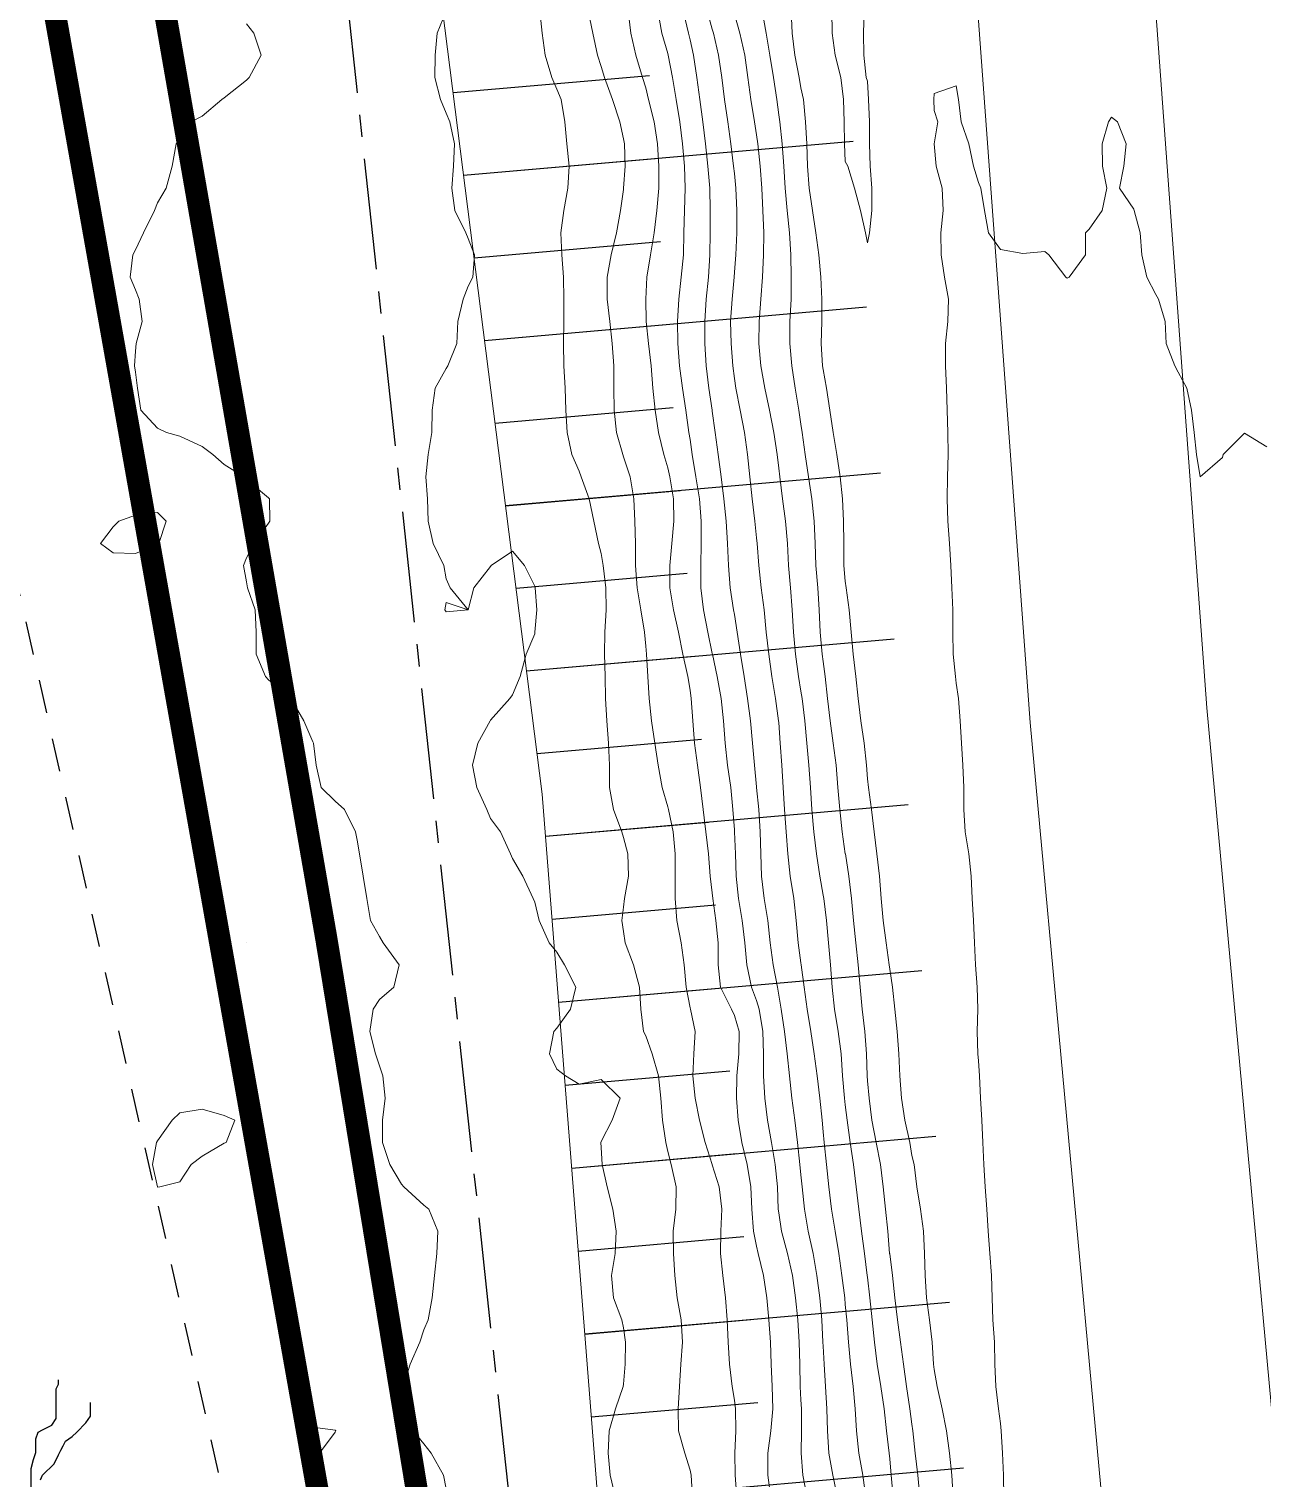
# Model space of a CAD drawing. Header units: centimetres. Extents: x 0 to 642158, y -847 to 649707.
# Drawn here: x 617089.35 to 617117.14, y 621224.69 to 621257.34 of the extents above; entities that cross this region are included whole.
import ezdxf

# ---------------------------------------------------------------- set-up
doc = ezdxf.new("R2010")
doc.units = ezdxf.units.CM
doc.header["$MEASUREMENT"] = 0
doc.linetypes.add('CENTERX2', pattern=[4, 2.5, -0.5, 0.5, -0.5])
doc.linetypes.add('JIS_02_0.7', pattern=[1.35, 0.75, -0.6])
for name, color, linetype, lineweight in [('MEV_environnement_V', 7, 'Continuous', 20), ('MEV_schema paysager_V', 7, 'Continuous', 20), ('MEV_vegetal_V', 7, 'Continuous', 25), ('WAL_parcellaire agricole', 7, 'JIS_02_0.7', 25), ('WAL_topographie 0.5', 253, 'Continuous', 20)]:
    doc.layers.add(name, color=color, linetype=linetype, lineweight=lineweight)
doc.layers.add('MEV_schema paysager_Ha', color=7, linetype='Continuous', lineweight=25, transparency=0.13)
doc.layers.add('SPW_parcellaire cadastral', color=7, linetype='CENTERX2', lineweight=25, true_color=0xff0542)
doc.linetypes.add('TRACKS', pattern='A,0.15,[130,ltypeshp.shx,S=0.25,R=0,X=0,Y=0],0.15', length=0.3)
picture_1 = doc.add_image_def('image2.png', size_in_pixel=(6614, 11023))

# ---------------------------------------------------------------- blocks, each defined once
blk = doc.blocks.new('legende vegetal')
at = {"layer": 'MEV_vegetal_V'}
for points in [[(617089.303, 621223.94), (617089.303, 621224.71), (617089.354, 621224.915), (617089.405, 621225.069), (617089.405, 621225.377), (617089.457, 621225.531), (617089.559, 621225.582), (617089.765, 621225.685), (617089.867, 621225.839), (617089.867, 621226.506), (617089.919, 621226.608), (617089.919, 621226.711)], [(617089.508, 621224.453), (617089.559, 621224.556), (617089.816, 621224.812), (617089.919, 621225.017), (617089.97, 621225.12), (617090.021, 621225.223), (617090.073, 621225.325), (617090.227, 621225.428), (617090.329, 621225.531), (617090.535, 621225.736), (617090.637, 621225.89), (617090.637, 621226.198)]]:
    blk.add_lwpolyline(points, dxfattribs=at)

msp = doc.modelspace()

# ---------------------------------------------------------------- hatches: boundary and pattern name
at = {"layer": 'MEV_schema paysager_Ha', "transparency": 33554687}
h = msp.add_hatch(dxfattribs=at)
h.set_pattern_fill('ANSI31', color=60, scale=30, angle=320)
h.paths.add_polyline_path([(617170.419, 620834.567), (617172.651, 620836.166), (617173.767, 620838.36), (617176.52, 620837.394), (617174.806, 620846.341), (617170.861, 620863.855), (617160.166, 620908.624), (617154.776, 620933.562), (617146.673, 620971.647), (617141.556, 621000.514), (617137.768, 621021.34), (617128.09, 621079.063), (617126.156, 621093.864), (617119.316, 621143.104), (617111.792, 621208.391), (617108.156, 621251.964), (617106.162, 621276.436), (617103.961, 621303.676), (617102.134, 621336.288), (617100.135, 621389.845), (617096.516, 621463.981), (617093.32, 621529.296), (617090.317, 621582.148), (617088.875, 621608.789), (617089.552, 621610.434), (617091.584, 621610.24), (617079.838, 621624.63), (617079.15, 621614.869), (617077.224, 621610.745), (617075.161, 621604.283), (617075.024, 621597.272), (617074.199, 621592.185), (617074.199, 621587.785), (617073.373, 621584.761), (617071.723, 621576.1), (617070.554, 621571.223), (617069.004, 621567.237), (617065.792, 621560.483), (617065.459, 621555.39), (617064.352, 621548.747), (617063.248, 621545.861), (617063.538, 621539.763), (617064.894, 621531.341), (617066.831, 621523.888), (617067.993, 621518.758), (617069.311, 621511.094), (617070.285, 621505.466), (617073.425, 621497.132), (617077.756, 621487.932), (617080.679, 621477.434), (617081.545, 621462.498), (617082.024, 621453.112), (617079.891, 621448.421), (617077.757, 621439.358), (617074.131, 621434.987), (617070.825, 621431.469), (617069.438, 621426.671), (617071.018, 621420.988), (617073.27, 621414.516), (617077.07, 621409.311), (617077.914, 621402.699), (617079.322, 621395.946), (617077.774, 621388.912), (617077.028, 621379.272), (617077.18, 621366.49), (617077.637, 621354.926), (617081.138, 621345.34), (617084.667, 621339.141), (617088.419, 621332.55), (617091.943, 621324.141), (617093.489, 621313.549), (617093.991, 621301.308), (617095.095, 621293.181), (617098.226, 621286.522), (617098.599, 621269.214), (617098.32, 621260.56), (617100.919, 621240.097), (617102.163, 621224.304), (617102.661, 621213.61), (617104.31, 621203.418), (617105.03, 621196.058), (617108.853, 621175.666), (617110.452, 621164.481), (617113.761, 621137.233), (617115.569, 621117.477), (617117.489, 621112.22), (617116.988, 621109.132), (617114.316, 621105.794), (617111.985, 621102.229), (617112.056, 621101.1), (617120.765, 621101.771), (617121.63, 621095.928), (617112.376, 621095.304), (617112.524, 621092.145), (617113.883, 621089.004), (617118.105, 621088.839), (617120.775, 621088.744), (617122.967, 621085.98), (617123.825, 621080.262), (617124.207, 621073.973), (617125.553, 621066.79), (617126.9, 621057.169), (617128.055, 621049.377), (617129.783, 621041.532), (617130.994, 621026.347), (617134.207, 621004.931), (617136.145, 620988.525), (617136.031, 620979.069), (617142.374, 620949.543), (617145.918, 620930.208), (617153.153, 620899.212), (617158.672, 620872.657), (617161.08, 620858.212), (617163.85, 620847.016), (617167.101, 620840.155), (617169.922, 620834.909)])
h = msp.add_hatch(dxfattribs=at)
h.set_pattern_fill('ANSI31', color=60, scale=15, angle=320)
h.paths.add_polyline_path([(617170.419, 620834.567), (617172.651, 620836.166), (617173.767, 620838.36), (617172.164, 620839.948), (617169.222, 620844.997), (617165.011, 620861.103), (617155.295, 620905.773), (617149.967, 620930.558), (617141.637, 620968.956), (617138.302, 620999.865), (617134.651, 621021.029), (617125.75, 621078.391), (617121.772, 621092.578), (617115.806, 621141.831), (617107.516, 621206.061), (617103.711, 621250.656), (617102.096, 621275.072), (617098.522, 621305.188), (617095.036, 621336.316), (617086.438, 621359.081), (617085.934, 621388.312), (617080.11, 621426.004), (617086.838, 621442.658), (617088.578, 621463.389), (617083.681, 621500.211), (617076.945, 621529.071), (617073.11, 621552.713), (617080.742, 621582.645), (617082.21, 621610.23), (617089.552, 621610.434), (617091.584, 621610.24), (617079.838, 621624.63), (617079.15, 621614.869), (617077.224, 621610.745), (617075.161, 621604.283), (617075.024, 621597.272), (617074.199, 621592.185), (617074.199, 621587.785), (617073.373, 621584.761), (617071.723, 621576.1), (617070.554, 621571.223), (617069.004, 621567.237), (617065.792, 621560.483), (617065.459, 621555.39), (617064.352, 621548.747), (617063.248, 621545.861), (617063.538, 621539.763), (617064.894, 621531.341), (617066.831, 621523.888), (617067.993, 621518.758), (617069.311, 621511.094), (617070.285, 621505.466), (617073.425, 621497.132), (617077.756, 621487.932), (617080.679, 621477.434), (617081.545, 621462.498), (617082.024, 621453.112), (617079.891, 621448.421), (617077.757, 621439.358), (617074.131, 621434.987), (617070.825, 621431.469), (617069.438, 621426.671), (617071.018, 621420.988), (617073.27, 621414.516), (617077.07, 621409.311), (617077.914, 621402.699), (617079.322, 621395.946), (617077.774, 621388.912), (617077.028, 621379.272), (617077.18, 621366.49), (617077.637, 621354.926), (617081.138, 621345.34), (617084.667, 621339.141), (617088.419, 621332.55), (617091.943, 621324.141), (617093.489, 621313.549), (617093.991, 621301.308), (617095.095, 621293.181), (617098.226, 621286.522), (617098.599, 621269.214), (617098.32, 621260.56), (617100.919, 621240.097), (617102.163, 621224.304), (617102.661, 621213.61), (617104.31, 621203.418), (617105.03, 621196.058), (617108.853, 621175.666), (617110.452, 621164.481), (617113.761, 621137.233), (617115.569, 621117.477), (617117.489, 621112.22), (617116.988, 621109.132), (617114.316, 621105.794), (617111.985, 621102.229), (617112.056, 621101.1), (617120.765, 621101.771), (617121.63, 621095.928), (617112.376, 621095.304), (617112.524, 621092.145), (617113.883, 621089.004), (617118.105, 621088.839), (617120.775, 621088.744), (617122.967, 621085.98), (617123.825, 621080.262), (617124.207, 621073.973), (617125.553, 621066.79), (617126.9, 621057.169), (617128.055, 621049.377), (617129.783, 621041.532), (617130.994, 621026.347), (617134.207, 621004.931), (617136.145, 620988.525), (617136.031, 620979.069), (617142.374, 620949.543), (617145.918, 620930.208), (617153.153, 620899.212), (617158.672, 620872.657), (617161.08, 620858.212), (617163.85, 620847.016), (617167.101, 620840.155), (617169.922, 620834.909)])

# ---------------------------------------------------------------- linework, layer by layer
at = {"layer": 'MEV_environnement_V', "linetype": 'TRACKS', "ltscale": 3}
for points in [[(617115.794, 621199.724), (617111.915, 621241.714), (617110.06, 621267.008), (617107.699, 621302.432), (617104.663, 621344.26), (617103.483, 621367.692), (617102.471, 621399.898), (617101.965, 621436.486), (617102.302, 621459.749), (617102.808, 621476.946), (617103.82, 621503.415), (617105.674, 621530.899), (617108.036, 621563.453)], [(617119.773, 621200.126), (617115.901, 621242.044), (617114.05, 621267.287), (617111.689, 621302.71), (617108.655, 621344.506), (617107.479, 621367.856), (617106.47, 621399.988), (617105.965, 621436.485), (617106.301, 621459.661), (617106.806, 621476.811), (617107.814, 621503.204), (617109.664, 621530.619), (617112.025, 621563.164)]]:
    msp.add_lwpolyline(points, dxfattribs=at)
at = {"layer": 'MEV_schema paysager_V', "color": 60}
msp.add_lwpolyline([(617077.07, 621409.311), (617077.914, 621402.699), (617079.322, 621395.946), (617077.774, 621388.912), (617077.028, 621379.272), (617077.18, 621366.49), (617077.637, 621354.926), (617081.138, 621345.34), (617084.667, 621339.141), (617088.419, 621332.55), (617091.943, 621324.141), (617093.489, 621313.549), (617093.991, 621301.308), (617095.095, 621293.181), (617098.226, 621286.522), (617098.599, 621269.214), (617098.32, 621260.56), (617100.919, 621240.097), (617102.163, 621224.304)], dxfattribs=at)
at = {"layer": 'MEV_schema paysager_V', "color": 60, "const_width": 0.5}
for points in [[(617108.822, 621103.031), (617109.811, 621117.869), (617110.075, 621125.387), (617109.255, 621136.748), (617107.17, 621155.599), (617105.176, 621171.458), (617103.362, 621186.14), (617101.579, 621194.056), (617099.483, 621205.218), (617096.884, 621218.628), (617084.5, 621288.232), (617075.813, 621343.77), (617069.415, 621389.248)], [(617110.277, 621100.618), (617111.124, 621109.529), (617111.382, 621116.71), (617111.574, 621125.307), (617110.935, 621135.4), (617109.34, 621150.055), (617106.104, 621177.648), (617104.154, 621190.505), (617102.541, 621197.282), (617100.539, 621209.483), (617096.053, 621236.837), (617089.623, 621273.757), (617077.79, 621343.258), (617071.163, 621389.516)]]:
    msp.add_lwpolyline(points, dxfattribs=at)
at = {"layer": 'SPW_parcellaire cadastral'}
msp.add_lwpolyline([(616994.605, 621177.519), (616985.886, 621207.147), (616944.019, 621346.288), (616971.753, 621365.049), (617029.25, 621381.354), (617065.63, 621389.514), (617071.741, 621390.887), (617073.221, 621360.179), (617089.684, 621313.243), (617093.033, 621290.202), (617101.744, 621209.692), (616994.605, 621177.519)], dxfattribs=at)
at = {"layer": 'WAL_parcellaire agricole'}
msp.add_lwpolyline([(617081.824, 621276.897), (617100.262, 621195.472)], dxfattribs=at)
at = {"layer": 'WAL_topographie 0.5'}
for points in [[(617098.75, 621257.739), (617098.553, 621257.25), (617098.508, 621256.75), (617098.5, 621256.25), (617098.623, 621255.75), (617098.75, 621255.447), (617098.838, 621255.25), (617098.944, 621254.75), (617098.921, 621254.25), (617098.883, 621253.75), (617098.947, 621253.25), (617099.194, 621252.75), (617099.25, 621252.617), (617099.39, 621252.25), (617099.351, 621251.75), (617099.25, 621251.544), (617099.137, 621251.25), (617099.017, 621250.75), (617098.995, 621250.25), (617098.788, 621249.75), (617098.75, 621249.689), (617098.503, 621249.25), (617098.436, 621248.75), (617098.428, 621248.25), (617098.348, 621247.75), (617098.294, 621247.25), (617098.33, 621246.75), (617098.351, 621246.25), (617098.457, 621245.75), (617098.699, 621245.25), (617098.75, 621244.95), (617098.841, 621244.75), (617099.25, 621244.25), (617099.38, 621244.75), (617099.75, 621245.231), (617099.771, 621245.25), (617100.25, 621245.571), (617100.515, 621245.25), (617100.75, 621244.785), (617100.757, 621244.75), (617100.796, 621244.25), (617100.755, 621243.75), (617100.75, 621243.708), (617100.56, 621243.25), (617100.419, 621242.75), (617100.25, 621242.333), (617100.187, 621242.25), (617099.75, 621241.767), (617099.742, 621241.75), (617099.466, 621241.25), (617099.346, 621240.75), (617099.445, 621240.25), (617099.667, 621239.75), (617099.75, 621239.552), (617099.978, 621239.25), (617100.202, 621238.75), (617100.25, 621238.65), (617100.481, 621238.25), (617100.715, 621237.75), (617100.75, 621237.667), (617100.846, 621237.25), (617101.072, 621236.75), (617101.25, 621236.538), (617101.421, 621236.25), (617101.673, 621235.75), (617101.557, 621235.25), (617101.25, 621234.826), (617101.18, 621234.75), (617101.08, 621234.25), (617101.25, 621233.9), (617101.442, 621233.75), (617101.75, 621233.565), (617102.25, 621233.667), (617102.672, 621233.25), (617102.491, 621232.75), (617102.25, 621232.273), (617102.241, 621232.25), (617102.25, 621232.139), (617102.266, 621231.75), (617102.381, 621231.25), (617102.51, 621230.75), (617102.586, 621230.25), (617102.563, 621229.75), (617102.477, 621229.25), (617102.523, 621228.75), (617102.712, 621228.25), (617102.75, 621228.073), (617102.799, 621227.75), (617102.788, 621227.25), (617102.75, 621226.802), (617102.743, 621226.75), (617102.571, 621226.25), (617102.43, 621225.75), (617102.408, 621225.25), (617102.452, 621224.75), (617102.572, 621224.25)], [(617100.863, 621257.75), (617100.917, 621257.25), (617100.981, 621256.75), (617101.138, 621256.25), (617101.25, 621255.983), (617101.342, 621255.75), (617101.431, 621255.25), (617101.475, 621254.75), (617101.524, 621254.25), (617101.494, 621253.75), (617101.404, 621253.25), (617101.339, 621252.75), (617101.359, 621252.25), (617101.395, 621251.75), (617101.406, 621251.25), (617101.404, 621250.75), (617101.395, 621250.25), (617101.408, 621249.75), (617101.437, 621249.25), (617101.45, 621248.75), (617101.478, 621248.25), (617101.588, 621247.75), (617101.75, 621247.378), (617101.798, 621247.25), (617101.979, 621246.75), (617102.084, 621246.25), (617102.186, 621245.75), (617102.25, 621245.52), (617102.295, 621245.25), (617102.35, 621244.75), (617102.356, 621244.25), (617102.327, 621243.75), (617102.322, 621243.25), (617102.334, 621242.75), (617102.346, 621242.25), (617102.373, 621241.75), (617102.415, 621241.25), (617102.431, 621240.75), (617102.436, 621240.25), (617102.524, 621239.75), (617102.709, 621239.25), (617102.75, 621239.123), (617102.846, 621238.75), (617102.862, 621238.25), (617102.775, 621237.75), (617102.75, 621237.55), (617102.709, 621237.25), (617102.75, 621237), (617102.79, 621236.75), (617102.973, 621236.25), (617103.111, 621235.75), (617103.139, 621235.25), (617103.201, 621234.75), (617103.25, 621234.652), (617103.396, 621234.25), (617103.541, 621233.75), (617103.595, 621233.25), (617103.631, 621232.75), (617103.702, 621232.25), (617103.75, 621232.047), (617103.823, 621231.75), (617103.934, 621231.25), (617103.932, 621230.75), (617103.871, 621230.25), (617103.874, 621229.75), (617103.907, 621229.25), (617103.963, 621228.75), (617104.049, 621228.25), (617104.079, 621227.75), (617104.046, 621227.25), (617104.011, 621226.75), (617103.981, 621226.25), (617103.993, 621225.75), (617104.13, 621225.25), (617104.25, 621224.864), (617104.274, 621224.75), (617104.307, 621224.25)], [(617101.955, 621257.75), (617102.057, 621257.25), (617102.163, 621256.75), (617102.25, 621256.498), (617102.324, 621256.25), (617102.506, 621255.75), (617102.664, 621255.25), (617102.75, 621254.864), (617102.771, 621254.75), (617102.787, 621254.25), (617102.753, 621253.75), (617102.75, 621253.721), (617102.68, 621253.25), (617102.59, 621252.75), (617102.474, 621252.25), (617102.38, 621251.75), (617102.38, 621251.25), (617102.441, 621250.75), (617102.491, 621250.25), (617102.53, 621249.75), (617102.536, 621249.25), (617102.539, 621248.75), (617102.594, 621248.25), (617102.733, 621247.75), (617102.75, 621247.698), (617102.897, 621247.25), (617102.983, 621246.75), (617103.008, 621246.25), (617103.019, 621245.75), (617103.023, 621245.25), (617103.057, 621244.75), (617103.14, 621244.25), (617103.223, 621243.75), (617103.25, 621243.433), (617103.266, 621243.25), (617103.296, 621242.75), (617103.33, 621242.25), (617103.381, 621241.75), (617103.456, 621241.25), (617103.534, 621240.75), (617103.622, 621240.25), (617103.75, 621239.809), (617103.763, 621239.75), (617103.869, 621239.25), (617103.916, 621238.75), (617103.918, 621238.25), (617103.915, 621237.75), (617103.953, 621237.25), (617104.051, 621236.75), (617104.118, 621236.25), (617104.16, 621235.75), (617104.25, 621235.285), (617104.257, 621235.25), (617104.368, 621234.75), (617104.339, 621234.25), (617104.314, 621233.75), (617104.364, 621233.25), (617104.463, 621232.75), (617104.593, 621232.25), (617104.748, 621231.75), (617104.75, 621231.744), (617104.905, 621231.25), (617104.967, 621230.75), (617104.944, 621230.25), (617104.936, 621229.75), (617104.988, 621229.25), (617105.05, 621228.75), (617105.085, 621228.25), (617105.107, 621227.75), (617105.136, 621227.25), (617105.199, 621226.75), (617105.25, 621226.442), (617105.277, 621226.25), (617105.28, 621225.75), (617105.26, 621225.25), (617105.27, 621224.75), (617105.306, 621224.25)], [(617102.857, 621257.75), (617102.919, 621257.25), (617103.03, 621256.75), (617103.18, 621256.25), (617103.25, 621256.018), (617103.316, 621255.75), (617103.439, 621255.25), (617103.518, 621254.75), (617103.548, 621254.25), (617103.548, 621253.75), (617103.505, 621253.25), (617103.442, 621252.75), (617103.36, 621252.25), (617103.275, 621251.75), (617103.255, 621251.25), (617103.264, 621250.75), (617103.314, 621250.25), (617103.376, 621249.75), (617103.415, 621249.25), (617103.463, 621248.75), (617103.539, 621248.25), (617103.661, 621247.75), (617103.75, 621247.449), (617103.793, 621247.25), (617103.874, 621246.75), (617103.884, 621246.25), (617103.843, 621245.75), (617103.797, 621245.25), (617103.793, 621244.75), (617103.876, 621244.25), (617103.988, 621243.75), (617104.089, 621243.25), (617104.198, 621242.75), (617104.25, 621242.438), (617104.276, 621242.25), (617104.313, 621241.75), (617104.354, 621241.25), (617104.419, 621240.75), (617104.489, 621240.25), (617104.546, 621239.75), (617104.609, 621239.25), (617104.668, 621238.75), (617104.707, 621238.25), (617104.75, 621237.871), (617104.761, 621237.75), (617104.834, 621237.25), (617104.882, 621236.75), (617104.884, 621236.25), (617104.935, 621235.75), (617105.183, 621235.25), (617105.25, 621235.113), (617105.361, 621234.75), (617105.353, 621234.25), (617105.303, 621233.75), (617105.297, 621233.25), (617105.335, 621232.75), (617105.419, 621232.25), (617105.537, 621231.75), (617105.617, 621231.25), (617105.642, 621230.75), (617105.682, 621230.25), (617105.75, 621229.912), (617105.784, 621229.75), (617105.903, 621229.25), (617105.979, 621228.75), (617106.024, 621228.25), (617106.06, 621227.75), (617106.081, 621227.25), (617106.102, 621226.75), (617106.117, 621226.25), (617106.072, 621225.75), (617106.007, 621225.25), (617106.002, 621224.75), (617106.07, 621224.25)], [(617103.522, 621257.75), (617103.616, 621257.25), (617103.75, 621256.785), (617103.759, 621256.75), (617103.857, 621256.25), (617103.935, 621255.75), (617104.018, 621255.25), (617104.081, 621254.75), (617104.123, 621254.25), (617104.139, 621253.75), (617104.124, 621253.25), (617104.113, 621252.75), (617104.103, 621252.25), (617104.052, 621251.75), (617103.995, 621251.25), (617103.965, 621250.75), (617103.972, 621250.25), (617104.013, 621249.75), (617104.078, 621249.25), (617104.156, 621248.75), (617104.225, 621248.25), (617104.25, 621248.087), (617104.296, 621247.75), (617104.38, 621247.25), (617104.461, 621246.75), (617104.499, 621246.25), (617104.502, 621245.75), (617104.493, 621245.25), (617104.49, 621244.75), (617104.55, 621244.25), (617104.649, 621243.75), (617104.75, 621243.269), (617104.754, 621243.25), (617104.862, 621242.75), (617104.95, 621242.25), (617105.007, 621241.75), (617105.042, 621241.25), (617105.098, 621240.75), (617105.169, 621240.25), (617105.218, 621239.75), (617105.25, 621239.297), (617105.253, 621239.25), (617105.274, 621238.75), (617105.291, 621238.25), (617105.342, 621237.75), (617105.424, 621237.25), (617105.487, 621236.75), (617105.533, 621236.25), (617105.639, 621235.75), (617105.75, 621235.45), (617105.805, 621235.25), (617105.891, 621234.75), (617105.904, 621234.25), (617105.904, 621233.75), (617105.934, 621233.25), (617105.995, 621232.75), (617106.083, 621232.25), (617106.171, 621231.75), (617106.219, 621231.25), (617106.237, 621230.75), (617106.25, 621230.662), (617106.31, 621230.25), (617106.446, 621229.75), (617106.561, 621229.25), (617106.629, 621228.75), (617106.678, 621228.25), (617106.711, 621227.75), (617106.724, 621227.25), (617106.733, 621226.75), (617106.75, 621226.447), (617106.761, 621226.25), (617106.764, 621225.75), (617106.752, 621225.25), (617106.793, 621224.75), (617106.888, 621224.25)], [(617104.097, 621257.75), (617104.215, 621257.25), (617104.25, 621257.098), (617104.326, 621256.75), (617104.406, 621256.25), (617104.474, 621255.75), (617104.539, 621255.25), (617104.596, 621254.75), (617104.654, 621254.25), (617104.696, 621253.75), (617104.704, 621253.25), (617104.7, 621252.75), (617104.696, 621252.25), (617104.665, 621251.75), (617104.613, 621251.25), (617104.58, 621250.75), (617104.582, 621250.25), (617104.616, 621249.75), (617104.676, 621249.25), (617104.747, 621248.75), (617104.75, 621248.727), (617104.818, 621248.25), (617104.882, 621247.75), (617104.948, 621247.25), (617105.013, 621246.75), (617105.065, 621246.25), (617105.095, 621245.75), (617105.115, 621245.25), (617105.157, 621244.75), (617105.233, 621244.25), (617105.25, 621244.149), (617105.313, 621243.75), (617105.389, 621243.25), (617105.468, 621242.75), (617105.546, 621242.25), (617105.616, 621241.75), (617105.659, 621241.25), (617105.7, 621240.75), (617105.75, 621240.265), (617105.751, 621240.25), (617105.797, 621239.75), (617105.832, 621239.25), (617105.845, 621238.75), (617105.857, 621238.25), (617105.919, 621237.75), (617106, 621237.25), (617106.059, 621236.75), (617106.127, 621236.25), (617106.218, 621235.75), (617106.25, 621235.567), (617106.307, 621235.25), (617106.38, 621234.75), (617106.438, 621234.25), (617106.489, 621233.75), (617106.547, 621233.25), (617106.609, 621232.75), (617106.67, 621232.25), (617106.727, 621231.75), (617106.75, 621231.518), (617106.778, 621231.25), (617106.827, 621230.75), (617106.911, 621230.25), (617107.022, 621229.75), (617107.11, 621229.25), (617107.176, 621228.75), (617107.221, 621228.25), (617107.245, 621227.75), (617107.25, 621227.66), (617107.274, 621227.25), (617107.306, 621226.75), (617107.336, 621226.25), (617107.35, 621225.75), (617107.379, 621225.25), (617107.468, 621224.75), (617107.576, 621224.25)], [(617104.636, 621257.75), (617104.75, 621257.335), (617104.776, 621257.25), (617104.89, 621256.75), (617104.963, 621256.25), (617105.029, 621255.75), (617105.101, 621255.25), (617105.168, 621254.75), (617105.233, 621254.25), (617105.25, 621254.083), (617105.284, 621253.75), (617105.308, 621253.25), (617105.308, 621252.75), (617105.283, 621252.25), (617105.25, 621251.861), (617105.241, 621251.75), (617105.196, 621251.25), (617105.165, 621250.75), (617105.174, 621250.25), (617105.213, 621249.75), (617105.25, 621249.466), (617105.281, 621249.25), (617105.382, 621248.75), (617105.479, 621248.25), (617105.548, 621247.75), (617105.601, 621247.25), (617105.653, 621246.75), (617105.713, 621246.25), (617105.75, 621245.877), (617105.763, 621245.75), (617105.8, 621245.25), (617105.855, 621244.75), (617105.918, 621244.25), (617105.968, 621243.75), (617106.023, 621243.25), (617106.094, 621242.75), (617106.177, 621242.25), (617106.247, 621241.75), (617106.25, 621241.71), (617106.285, 621241.25), (617106.318, 621240.75), (617106.352, 621240.25), (617106.381, 621239.75), (617106.417, 621239.25), (617106.454, 621238.75), (617106.508, 621238.25), (617106.589, 621237.75), (617106.643, 621237.25), (617106.688, 621236.75), (617106.75, 621236.298), (617106.757, 621236.25), (617106.823, 621235.75), (617106.888, 621235.25), (617106.969, 621234.75), (617107.051, 621234.25), (617107.115, 621233.75), (617107.175, 621233.25), (617107.226, 621232.75), (617107.25, 621232.487), (617107.271, 621232.25), (617107.326, 621231.75), (617107.381, 621231.25), (617107.442, 621230.75), (617107.523, 621230.25), (617107.605, 621229.75), (617107.674, 621229.25), (617107.736, 621228.75), (617107.75, 621228.601), (617107.784, 621228.25), (617107.82, 621227.75), (617107.869, 621227.25), (617107.926, 621226.75), (617107.969, 621226.25), (617108.002, 621225.75), (617108.058, 621225.25), (617108.143, 621224.75), (617108.21, 621224.25)], [(617105.25, 621257.676), (617105.376, 621257.25), (617105.483, 621256.75), (617105.553, 621256.25), (617105.62, 621255.75), (617105.702, 621255.25), (617105.75, 621254.954), (617105.78, 621254.75), (617105.832, 621254.25), (617105.865, 621253.75), (617105.894, 621253.25), (617105.914, 621252.75), (617105.908, 621252.25), (617105.883, 621251.75), (617105.847, 621251.25), (617105.805, 621250.75), (617105.798, 621250.25), (617105.847, 621249.75), (617105.934, 621249.25), (617106.039, 621248.75), (617106.139, 621248.25), (617106.212, 621247.75), (617106.25, 621247.445), (617106.274, 621247.25), (617106.337, 621246.75), (617106.4, 621246.25), (617106.446, 621245.75), (617106.473, 621245.25), (617106.513, 621244.75), (617106.555, 621244.25), (617106.583, 621243.75), (617106.626, 621243.25), (617106.696, 621242.75), (617106.75, 621242.418), (617106.776, 621242.25), (617106.837, 621241.75), (617106.886, 621241.25), (617106.931, 621240.75), (617106.964, 621240.25), (617106.995, 621239.75), (617107.042, 621239.25), (617107.1, 621238.75), (617107.176, 621238.25), (617107.25, 621237.822), (617107.262, 621237.75), (617107.324, 621237.25), (617107.374, 621236.75), (617107.418, 621236.25), (617107.454, 621235.75), (617107.509, 621235.25), (617107.59, 621234.75), (617107.653, 621234.25), (617107.687, 621233.75), (617107.733, 621233.25), (617107.75, 621233.098), (617107.789, 621232.75), (617107.856, 621232.25), (617107.934, 621231.75), (617107.997, 621231.25), (617108.054, 621230.75), (617108.116, 621230.25), (617108.181, 621229.75), (617108.246, 621229.25), (617108.25, 621229.214), (617108.303, 621228.75), (617108.356, 621228.25), (617108.406, 621227.75), (617108.47, 621227.25), (617108.549, 621226.75), (617108.622, 621226.25), (617108.681, 621225.75), (617108.736, 621225.25), (617108.75, 621225.123), (617108.786, 621224.75), (617108.825, 621224.25)], [(617105.877, 621257.75), (617105.964, 621257.25), (617106.049, 621256.75), (617106.129, 621256.25), (617106.204, 621255.75), (617106.25, 621255.408), (617106.271, 621255.25), (617106.328, 621254.75), (617106.362, 621254.25), (617106.392, 621253.75), (617106.441, 621253.25), (617106.492, 621252.75), (617106.522, 621252.25), (617106.533, 621251.75), (617106.526, 621251.25), (617106.502, 621250.75), (617106.497, 621250.25), (617106.544, 621249.75), (617106.62, 621249.25), (617106.702, 621248.75), (617106.75, 621248.438), (617106.779, 621248.25), (617106.848, 621247.75), (617106.922, 621247.25), (617106.995, 621246.75), (617107.046, 621246.25), (617107.068, 621245.75), (617107.086, 621245.25), (617107.127, 621244.75), (617107.163, 621244.25), (617107.185, 621243.75), (617107.23, 621243.25), (617107.25, 621243.09), (617107.295, 621242.75), (617107.352, 621242.25), (617107.405, 621241.75), (617107.475, 621241.25), (617107.54, 621240.75), (617107.579, 621240.25), (617107.623, 621239.75), (617107.682, 621239.25), (617107.75, 621238.756), (617107.751, 621238.75), (617107.828, 621238.25), (617107.888, 621237.75), (617107.936, 621237.25), (617107.989, 621236.75), (617108.042, 621236.25), (617108.082, 621235.75), (617108.126, 621235.25), (617108.187, 621234.75), (617108.224, 621234.25), (617108.242, 621233.75), (617108.25, 621233.639), (617108.284, 621233.25), (617108.351, 621232.75), (617108.445, 621232.25), (617108.542, 621231.75), (617108.604, 621231.25), (617108.658, 621230.75), (617108.706, 621230.25), (617108.749, 621229.75), (617108.75, 621229.737), (617108.813, 621229.25), (617108.869, 621228.75), (617108.929, 621228.25), (617108.997, 621227.75), (617109.061, 621227.25), (617109.132, 621226.75), (617109.206, 621226.25), (617109.25, 621225.903), (617109.272, 621225.75), (617109.328, 621225.25), (617109.383, 621224.75), (617109.431, 621224.25)], [(617106.528, 621257.75), (617106.554, 621257.25), (617106.614, 621256.75), (617106.71, 621256.25), (617106.75, 621256.013), (617106.804, 621255.75), (617106.853, 621255.25), (617106.881, 621254.75), (617106.9, 621254.25), (617106.938, 621253.75), (617107.014, 621253.25), (617107.089, 621252.75), (617107.15, 621252.25), (617107.198, 621251.75), (617107.221, 621251.25), (617107.22, 621250.75), (617107.207, 621250.25), (617107.237, 621249.75), (617107.25, 621249.664), (617107.323, 621249.25), (617107.404, 621248.75), (617107.479, 621248.25), (617107.558, 621247.75), (617107.634, 621247.25), (617107.686, 621246.75), (617107.709, 621246.25), (617107.714, 621245.75), (617107.72, 621245.25), (617107.75, 621244.901), (617107.768, 621244.75), (617107.84, 621244.25), (617107.882, 621243.75), (617107.926, 621243.25), (617107.985, 621242.75), (617108.042, 621242.25), (617108.102, 621241.75), (617108.178, 621241.25), (617108.228, 621240.75), (617108.25, 621240.445), (617108.269, 621240.25), (617108.343, 621239.75), (617108.401, 621239.25), (617108.458, 621238.75), (617108.517, 621238.25), (617108.555, 621237.75), (617108.6, 621237.25), (617108.668, 621236.75), (617108.74, 621236.25), (617108.75, 621236.154), (617108.81, 621235.75), (617108.865, 621235.25), (617108.918, 621234.75), (617108.953, 621234.25), (617108.979, 621233.75), (617109.017, 621233.25), (617109.089, 621232.75), (617109.202, 621232.25), (617109.25, 621231.954), (617109.301, 621231.75), (617109.362, 621231.25), (617109.442, 621230.75), (617109.509, 621230.25), (617109.534, 621229.75), (617109.547, 621229.25), (617109.578, 621228.75), (617109.644, 621228.25), (617109.706, 621227.75), (617109.739, 621227.25), (617109.75, 621227.132), (617109.821, 621226.75), (617109.936, 621226.25), (617110.031, 621225.75), (617110.1, 621225.25), (617110.149, 621224.75), (617110.184, 621224.25)], [(617107.446, 621257.75), (617107.453, 621257.25), (617107.522, 621256.75), (617107.648, 621256.25), (617107.708, 621255.75), (617107.721, 621255.25), (617107.734, 621254.75), (617107.75, 621254.357), (617107.804, 621254.25), (617107.958, 621253.75), (617108.091, 621253.25), (617108.205, 621252.75), (617108.25, 621252.518), (617108.293, 621252.75), (617108.344, 621253.25), (617108.347, 621253.75), (617108.31, 621254.25), (617108.297, 621254.75), (617108.295, 621255.25), (617108.275, 621255.75), (617108.25, 621256.162), (617108.223, 621256.25), (617108.166, 621256.75), (617108.162, 621257.25), (617108.176, 621257.75)], [(617094.25, 621257.459), (617094.421, 621257.25), (617094.58, 621256.75), (617094.313, 621256.25), (617094.25, 621256.19), (617093.75, 621255.787), (617093.694, 621255.75), (617093.25, 621255.376), (617093.006, 621255.25), (617092.75, 621254.861), (617092.668, 621254.75), (617092.578, 621254.25), (617092.441, 621253.75), (617092.25, 621253.42), (617092.177, 621253.25), (617091.933, 621252.75), (617091.75, 621252.367), (617091.692, 621252.25), (617091.632, 621251.75), (617091.75, 621251.464), (617091.836, 621251.25), (617091.898, 621250.75), (617091.762, 621250.25), (617091.75, 621250.083), (617091.731, 621249.75), (617091.75, 621249.607), (617091.796, 621249.25), (617091.869, 621248.75), (617092.25, 621248.342), (617092.448, 621248.25), (617092.75, 621248.163), (617093.25, 621247.935), (617093.494, 621247.75), (617093.75, 621247.524), (617094.195, 621247.25), (617094.25, 621247.189), (617094.75, 621246.778), (617094.768, 621246.75), (617094.776, 621246.25), (617094.75, 621246.206), (617094.419, 621245.75), (617094.25, 621245.422), (617094.186, 621245.25), (617094.25, 621244.883), (617094.275, 621244.75), (617094.445, 621244.25), (617094.469, 621243.75), (617094.474, 621243.25), (617094.684, 621242.75), (617094.75, 621242.676), (617095.25, 621242.25), (617095.25, 621242.25), (617095.545, 621241.75), (617095.75, 621241.277), (617095.76, 621241.25), (617095.824, 621240.75), (617095.937, 621240.25), (617096.25, 621239.94), (617096.46, 621239.75), (617096.712, 621239.25), (617096.75, 621239.059), (617096.798, 621238.75), (617096.882, 621238.25), (617096.962, 621237.75), (617097.047, 621237.25), (617097.25, 621236.891), (617097.335, 621236.75), (617097.69, 621236.25), (617097.57, 621235.75), (617097.25, 621235.469), (617097.111, 621235.25), (617097.033, 621234.75), (617097.164, 621234.25), (617097.25, 621233.978), (617097.322, 621233.75), (617097.379, 621233.25), (617097.316, 621232.75), (617097.318, 621232.25), (617097.481, 621231.75), (617097.75, 621231.31), (617097.801, 621231.25), (617098.25, 621230.835), (617098.362, 621230.75), (617098.568, 621230.25), (617098.546, 621229.75), (617098.488, 621229.25), (617098.441, 621228.75), (617098.348, 621228.25), (617098.25, 621228.024), (617098.161, 621227.75), (617097.942, 621227.25), (617097.785, 621226.75), (617097.756, 621226.25), (617098.013, 621225.75), (617098.25, 621225.462), (617098.416, 621225.25), (617098.691, 621224.75), (617098.75, 621224.442)], [(617111.323, 621224.25), (617111.312, 621224.75), (617111.294, 621225.25), (617111.265, 621225.75), (617111.25, 621225.917), (617111.206, 621226.25), (617111.145, 621226.75), (617111.123, 621227.25), (617111.109, 621227.75), (617111.075, 621228.25), (617111.058, 621228.75), (617111.047, 621229.25), (617111.007, 621229.75), (617110.971, 621230.25), (617110.939, 621230.75), (617110.904, 621231.25), (617110.874, 621231.75), (617110.848, 621232.25), (617110.824, 621232.75), (617110.8, 621233.25), (617110.775, 621233.75), (617110.75, 621234.09), (617110.737, 621234.25), (617110.721, 621234.75), (617110.737, 621235.25), (617110.719, 621235.75), (617110.684, 621236.25), (617110.664, 621236.75), (617110.642, 621237.25), (617110.611, 621237.75), (617110.588, 621238.25), (617110.533, 621238.75), (617110.449, 621239.25), (617110.423, 621239.75), (617110.423, 621240.25), (617110.398, 621240.75), (617110.367, 621241.25), (617110.336, 621241.75), (617110.299, 621242.25), (617110.25, 621242.601), (617110.235, 621242.75), (617110.18, 621243.25), (617110.172, 621243.75), (617110.177, 621244.25), (617110.152, 621244.75), (617110.125, 621245.25), (617110.096, 621245.75), (617110.061, 621246.25), (617110.044, 621246.75), (617110.055, 621247.25), (617110.069, 621247.75), (617110.059, 621248.25), (617110.047, 621248.75), (617110.031, 621249.25), (617110.008, 621249.75), (617110.01, 621250.25), (617110.057, 621250.75), (617110.073, 621251.25), (617109.989, 621251.75), (617109.913, 621252.25), (617109.905, 621252.75), (617109.953, 621253.25), (617109.934, 621253.75), (617109.795, 621254.25), (617109.75, 621254.75), (617109.75, 621254.75), (617109.75, 621254.75), (617109.838, 621255.25), (617109.75, 621255.5), (617109.742, 621255.75), (617109.75, 621255.886), (617110.25, 621256.058), (617110.302, 621255.75), (617110.363, 621255.25), (617110.532, 621254.75), (617110.641, 621254.25), (617110.75, 621253.882), (617110.804, 621253.75), (617110.889, 621253.25), (617110.975, 621252.75), (617111.25, 621252.372), (617111.75, 621252.285), (617112.25, 621252.325), (617112.338, 621252.25), (617112.717, 621251.75), (617112.75, 621251.722), (617112.796, 621251.75), (617113.162, 621252.25), (617113.167, 621252.75), (617113.25, 621252.833), (617113.536, 621253.25), (617113.647, 621253.75), (617113.546, 621254.25), (617113.539, 621254.75), (617113.679, 621255.25), (617113.75, 621255.357), (617113.886, 621255.25), (617114.078, 621254.75), (617114.031, 621254.25), (617113.932, 621253.75), (617114.25, 621253.283), (617114.258, 621253.25), (617114.395, 621252.75), (617114.434, 621252.25), (617114.547, 621251.75), (617114.75, 621251.355), (617114.811, 621251.25), (617114.956, 621250.75), (617114.985, 621250.25), (617115.174, 621249.75), (617115.25, 621249.605), (617115.446, 621249.25), (617115.552, 621248.75), (617115.613, 621248.25), (617115.665, 621247.75), (617115.75, 621247.25), (617116.25, 621247.687), (617116.266, 621247.75), (617116.75, 621248.234), (617117.25, 621247.921)], [(617092.279, 621245.75), (617092.25, 621245.724), (617091.75, 621245.519), (617091.25, 621245.539), (617090.963, 621245.75), (617091.25, 621246.125), (617091.375, 621246.25), (617091.75, 621246.382), (617092.25, 621246.445), (617092.441, 621246.25), (617092.279, 621245.75)], [(617098.75, 621244.206), (617099.25, 621244.25), (617098.75, 621244.417), (617098.726, 621244.25), (617098.75, 621244.206)], [(617094.25, 621236.75), (617094.25, 621236.75), (617094.25, 621236.75), (617094.25, 621236.75), (617094.25, 621236.75)], [(617092.3, 621231.25), (617092.25, 621231.241), (617092.244, 621231.25), (617092.135, 621231.75), (617092.227, 621232.25), (617092.25, 621232.289), (617092.576, 621232.75), (617092.75, 621232.919), (617093.25, 621233.003), (617093.75, 621232.859), (617093.987, 621232.75), (617093.792, 621232.25), (617093.75, 621232.233), (617093.25, 621231.938), (617093.004, 621231.75), (617092.75, 621231.36), (617092.3, 621231.25)], [(617095.75, 621225.154), (617095.899, 621225.25), (617096.25, 621225.723), (617096.266, 621225.75), (617096.25, 621225.768), (617095.75, 621225.831), (617095.571, 621225.75), (617095.591, 621225.25), (617095.75, 621225.154)]]:
    msp.add_lwpolyline(points, dxfattribs=at)

# ---------------------------------------------------------------- block references
at = {"layer": 'MEV_vegetal_V'}
msp.add_blockref('legende vegetal', (0.098, 0.193), dxfattribs=at)

# ---------------------------------------------------------------- pictures from other files: only their frames are drawn
image = msp.add_image(picture_1, insert=(616830.845, 620745.783), size_in_units=(429.466, 715.756), dxfattribs=dict(brightness=75))
image.dxf.flags = 7

doc.saveas('drawing.dxf')
